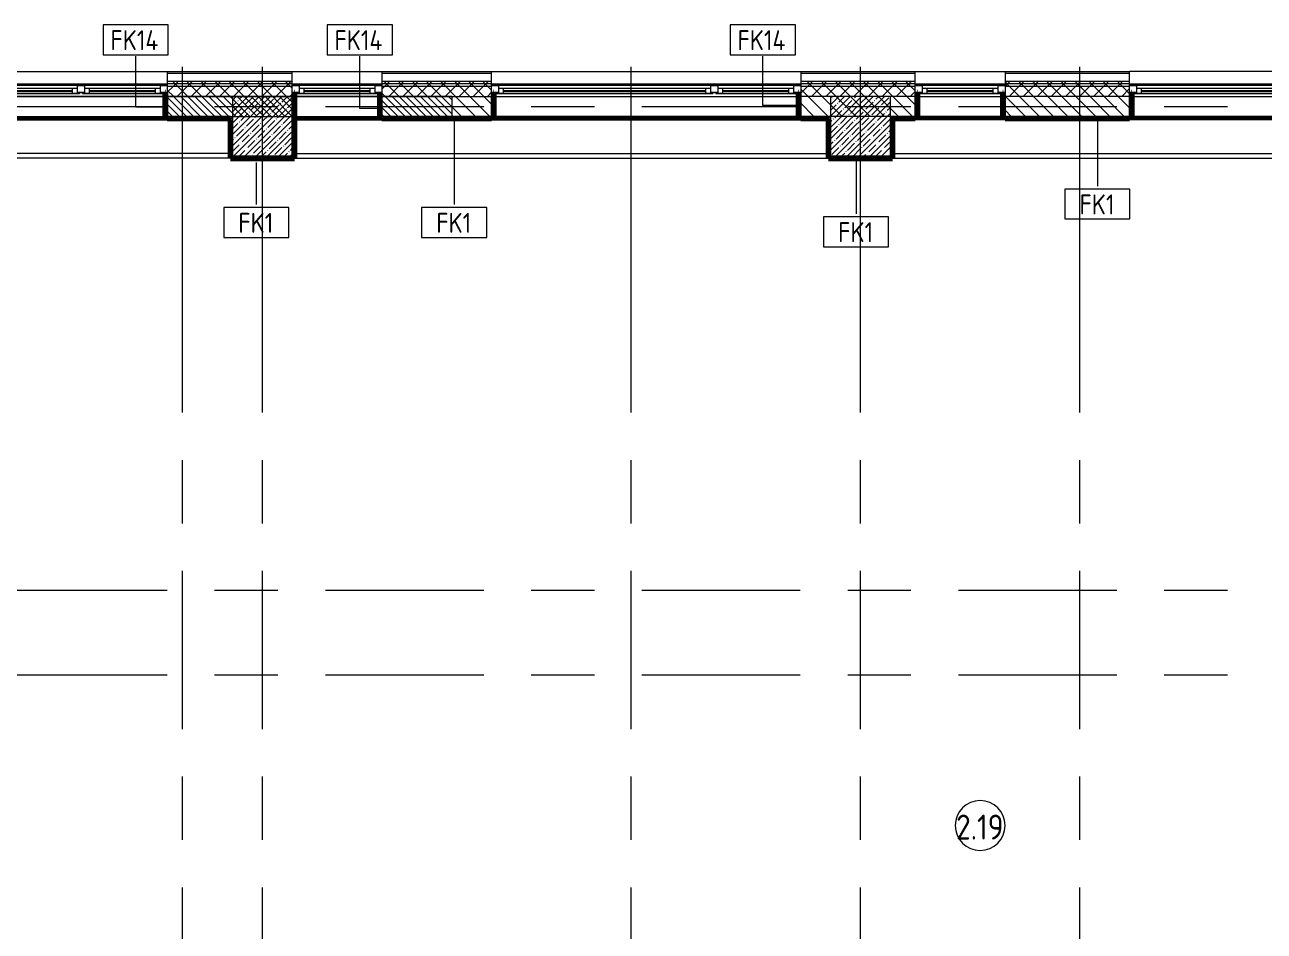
# Model space of a CAD drawing. Header units: millimetres. Extents: x 35157 to 232994, y -8553 to 29000.
# Drawn here: x 46077 to 58510, y 18729 to 27819 of the extents above; entities that cross this region are included whole.
import ezdxf

# ---------------------------------------------------------------- set-up
doc = ezdxf.new("R2010")
doc.units = ezdxf.units.MM
doc.linetypes.add('Осевая', pattern=[3175, 635, -476.25, 1587.5, -476.25])
for name, color, linetype, lineweight in [('A-AREA-IDEN', 7, 'Continuous', 9), ('A-GLAZ', 7, 'Continuous', 9), ('A-GLAZ-1', 7, 'Continuous', 13), ('A-WALL', 7, 'Continuous', 9), ('A-WALL-IDEN', 7, 'Continuous', 9), ('I-WALL', 7, 'Continuous', 9), ('S-COLS', 7, 'Continuous', 9), ('Оси', 7, 'Continuous', 9), ('Оси-2', 7, 'Осевая', 9)]:
    doc.layers.add(name, color=color, linetype=linetype, lineweight=lineweight)
for name, color, linetype, lineweight, true_color in [('A-WALL-1', 7, 'Continuous', 9, 0xc0c0c0), ('A-WALL-4', 7, 'Continuous', 9, 0xff80c0), ('I-WALL-10', 7, 'Continuous', 53, 0xff80c0), ('I-WALL-19', 7, 'Continuous', 80, 0xffd2ff), ('I-WALL-5', 7, 'Continuous', 9, 0xc0c0c0), ('I-WALL-9', 7, 'Continuous', 80, 0xff80c0), ('S-WALL-ANLY', 7, 'Continuous', 13, 0x008040), ('S-WALL-ANLY-1', 7, 'Continuous', 5, 0x008040)]:
    doc.layers.add(name, color=color, linetype=linetype, lineweight=lineweight, true_color=true_color)
doc.styles.add('GOST Common', font='GOST_Common.ttf', dxfattribs={"width": 0.9, "height": 200})
doc.styles.add('GOST Common_1', font='GOST_Common.ttf', dxfattribs={"width": 0.9, "height": 250})
pattern_1 = [(45, (0, 0), (-57.02463, 57.02463), []), (45, (57.025, 0), (-57.02463, 57.02463), [100.806, -20.161, 3.353, -16.808])]
pattern_2 = [(45, (0, 0), (-70.71068, 70.71068), []), (135, (0, 0), (-70.71068, -70.71068), [])]
pattern_3 = [(0, (0, 0), (121.92, 30.48), [10.058, -81.382, 10.058, -81.382, -487.68]), (0, (0, 0), (121.92, 30.48), [-182.88, 10.058, -172.822, 10.058, -81.382, -213.36]), (0, (0, 0), (121.92, 30.48), [-457.2, 10.058, -50.902, 10.058, -142.342]), (120, (45.72, 15.24), (-87.356454, 90.345817), [10.058, -81.382, 10.058, -81.382, -487.68]), (120, (45.72, 15.24), (-87.356454, 90.345817), [-182.88, 10.058, -172.822, 10.058, -81.382, -213.36]), (120, (45.72, 15.24), (-87.356454, 90.345817), [-457.2, 10.058, -50.902, 10.058, -142.342]), (240, (60.96, 76.2), (-34.563546, -120.825817), [10.058, -81.382, 10.058, -81.382, -487.68]), (240, (60.96, 76.2), (-34.563546, -120.825817), [-182.88, 10.058, -172.822, 10.058, -81.382, -213.36]), (240, (60.96, 76.2), (-34.563546, -120.825817), [-457.2, 10.058, -50.902, 10.058, -142.342])]

# ---------------------------------------------------------------- blocks, each defined once
blk = doc.blocks.new('120_Окно_СКБ_2Ст - 120_Окно_СКБ_2Ст 2700х2500 _мал створка справа_ 2-23206922-План отделки стен 2 этажа в осях 12-23')
at = {"layer": 'A-GLAZ'}
for p, q in [((1350, -5), (-1350, -5)), ((-1330, -75), (-1300, -75)), ((-1230, -55), (400, -55)), ((400, -65), (-1230, -65)), ((470, -75), (500, -75)), ((570, -55), (1230, -55)), ((1230, -65), (570, -65)), ((1300, -75), (1330, -75))]:
    blk.add_line(p, q, dxfattribs=at)
at = {"layer": 'A-GLAZ-1'}
for p, q in [((-1350, -75), (-1350, -5)), ((-1350, -5), (-1280, -5)), ((-1280, -75), (-1350, -75)), ((-1280, -75), (-1300, -75)), ((-1300, -75), (-1300, -85)), ((-1300, -85), (470, -85)), ((470, -85), (-1300, -85)), ((-1280, -5), (-1280, -75)), ((450, -35), (-1280, -35)), ((-1280, -35), (-1280, -75)), ((-1230, -85), (-1230, -35)), ((400, -85), (400, -35)), ((450, -75), (450, -5)), ((450, -5), (520, -5)), ((450, -75), (450, -35)), ((520, -75), (450, -75)), ((470, -75), (450, -75)), ((470, -85), (470, -75)), ((520, -75), (500, -75)), ((500, -75), (500, -85)), ((500, -85), (1300, -85)), ((1300, -85), (500, -85)), ((520, -5), (520, -75)), ((1280, -35), (520, -35)), ((520, -35), (520, -75)), ((570, -85), (570, -35)), ((1230, -85), (1230, -35)), ((1280, -75), (1280, -5)), ((1280, -5), (1350, -5)), ((1280, -75), (1280, -35)), ((1350, -75), (1280, -75)), ((1300, -75), (1280, -75)), ((1300, -85), (1300, -75)), ((1350, -5), (1350, -75))]:
    blk.add_line(p, q, dxfattribs=at)
blk = doc.blocks.new('120_Окно_СКБ_2Ст - 120_Окно_СКБ_2Ст 3100х2500 _мал_створка слева_ 2-19089248-План отделки стен 2 этажа в осях 12-23')
at = {"layer": 'A-GLAZ'}
for p, q in [((1550, -5), (-1550, -5)), ((-1530, -75), (-1500, -75)), ((-1430, -55), (600, -55)), ((600, -65), (-1430, -65)), ((670, -75), (700, -75)), ((770, -55), (1430, -55)), ((1430, -65), (770, -65)), ((1500, -75), (1530, -75))]:
    blk.add_line(p, q, dxfattribs=at)
at = {"layer": 'A-GLAZ-1'}
for p, q in [((-1550, -75), (-1550, -5)), ((-1550, -5), (-1480, -5)), ((-1480, -75), (-1550, -75)), ((-1480, -75), (-1500, -75)), ((-1500, -75), (-1500, -85)), ((-1500, -85), (670, -85)), ((670, -85), (-1500, -85)), ((-1480, -5), (-1480, -75)), ((650, -35), (-1480, -35)), ((-1480, -35), (-1480, -75)), ((-1430, -85), (-1430, -35)), ((600, -85), (600, -35)), ((650, -75), (650, -5)), ((650, -5), (720, -5)), ((650, -75), (650, -35)), ((720, -75), (650, -75)), ((670, -75), (650, -75)), ((670, -85), (670, -75)), ((720, -75), (700, -75)), ((700, -75), (700, -85)), ((700, -85), (1500, -85)), ((1500, -85), (700, -85)), ((720, -5), (720, -75)), ((1480, -35), (720, -35)), ((720, -35), (720, -75)), ((770, -85), (770, -35)), ((1430, -85), (1430, -35)), ((1480, -75), (1480, -5)), ((1480, -5), (1550, -5)), ((1480, -75), (1480, -35)), ((1550, -75), (1480, -75)), ((1500, -75), (1480, -75)), ((1500, -85), (1500, -75)), ((1550, -5), (1550, -75))]:
    blk.add_line(p, q, dxfattribs=at)
blk = doc.blocks.new('120_Окно_СКБ_1Ст - 120_Окно_СКБ_1Ст 900х2500_h_-19906774-План отделки стен 2 этажа в осях 12-23')
at = {"layer": 'A-GLAZ'}
for p, q in [((450, -5), (-450, -5)), ((-430, -75), (-400, -75)), ((-330, -55), (330, -55)), ((330, -65), (-330, -65)), ((400, -75), (430, -75))]:
    blk.add_line(p, q, dxfattribs=at)
at = {"layer": 'A-GLAZ-1'}
for p, q in [((-450, -75), (-450, -5)), ((-450, -5), (-380, -5)), ((-380, -75), (-450, -75)), ((-380, -75), (-400, -75)), ((-400, -75), (-400, -85)), ((-400, -85), (400, -85)), ((400, -85), (-400, -85)), ((-380, -5), (-380, -75)), ((380, -35), (-380, -35)), ((-380, -35), (-380, -75)), ((-330, -85), (-330, -35)), ((330, -85), (330, -35)), ((380, -75), (380, -5)), ((380, -5), (450, -5)), ((380, -75), (380, -35)), ((450, -75), (380, -75)), ((400, -75), (380, -75)), ((400, -85), (400, -75)), ((450, -5), (450, -75))]:
    blk.add_line(p, q, dxfattribs=at)
blk = doc.blocks.new('М_стена_0001 - Типоразмер_без рамки-25382661-План отделки стен 2 этажа в осях 12-23')
at = {"layer": 'A-WALL-IDEN'}
for p, q in [((3.26, 1.52), (-3.27, 1.52)), ((-3.27, 1.52), (-3.27, -1.48)), ((3.26, -1.48), (3.26, 1.52)), ((-3.27, -1.48), (3.26, -1.48))]:
    blk.add_line(p, q, dxfattribs=at)
blk = doc.blocks.new('Марка_Помещения - Номер-25198446-План отделки стен 2 этажа в осях 12-23')
at = {"layer": 'A-AREA-IDEN'}
for start, end in [(360, 180), (180, 360)]:
    blk.add_arc((0, 0), 2.5, start, end, dxfattribs=at)

msp = doc.modelspace()

# ---------------------------------------------------------------- hatches: boundary and pattern name
at = {"layer": 'A-WALL'}
h = msp.add_hatch(dxfattribs=at)
h.set_pattern_fill('FP_16', color=256, style=0, pattern_type=2)
h.set_pattern_definition(pattern_2)
h.paths.add_polyline_path([(85140.7, 27200), (85140.7, 27250), (80350, 27250), (80350, 27200), (84736.5, 27200)])
h.paths.add_polyline_path([(76484.7, 27200), (77850, 27200), (77850, 27250), (76340, 27250), (76340, 27200)])
h.paths.add_polyline_path([(74234.2, 27200), (74240, 27200), (74240, 27250), (68860, 27250), (68860, 27200), (73484, 27200)])
h.paths.add_polyline_path([(64955.2, 27200), (65260, 27200), (65260, 27250), (64180, 27250), (64180, 27200)])
h.paths.add_polyline_path([(61040, 27200), (61040, 27250), (59860, 27250), (59860, 27200), (60755.2, 27200)])
h.paths.add_polyline_path([(66732.5, 27200), (67960, 27200), (67960, 27250), (66160, 27250), (66160, 27200)])
h.paths.add_polyline_path([(55909.9, 27200), (57160, 27200), (57160, 27250), (55909.9, 27250)])
h.paths.add_polyline_path([(49660.3, 27200), (50760.2, 27200), (50760.2, 27250), (49660.3, 27250)])
h.paths.add_polyline_path([(48728.6, 27200), (48760.3, 27200), (48760.3, 27250), (47507, 27250), (47507, 27200)])
h.paths.add_polyline_path([(55009.9, 27200), (55009.9, 27250), (53860.2, 27250), (53860.2, 27200), (54729.9, 27200)])
h.paths.add_polyline_path([(44227.6, 27200), (44407, 27200), (44407, 27250), (42010, 27250), (42010, 27200), (42727.2, 27200)])
h = msp.add_hatch(dxfattribs=at)
h.set_pattern_fill('FP_16', color=256, style=0, pattern_type=2)
h.set_pattern_definition(pattern_2)
h.paths.add_polyline_path([(85140.7, 27100), (85140.7, 27200), (80350, 27200), (80350, 27100), (84736.5, 27100)])
h.paths.add_polyline_path([(77250, 27100), (77850, 27100), (77850, 27200), (76340, 27200), (76340, 27100), (77234.8, 27100)])
h.paths.add_polyline_path([(73484, 27100), (74240, 27100), (74240, 27200), (68860, 27200), (68860, 27100), (72733.8, 27100)])
h.paths.add_polyline_path([(66760, 27100), (67960, 27100), (67960, 27200), (66160, 27200), (66160, 27100), (66732.5, 27100)])
h.paths.add_polyline_path([(64955.2, 27100), (65260, 27100), (65260, 27200), (64180, 27200), (64180, 27100)])
h.paths.add_polyline_path([(53860.2, 27100), (55009.9, 27100), (55009.9, 27200), (53860.2, 27200)])
h.paths.add_polyline_path([(60755.2, 27100), (61040, 27100), (61040, 27200), (59860, 27200), (59860, 27100), (60731.2, 27100)])
h.paths.add_polyline_path([(42060, 27100), (44407, 27100), (44407, 27200), (42060, 27200)])
h.paths.add_polyline_path([(55909.9, 27100), (57160, 27100), (57160, 27200), (55909.9, 27200)])
h.paths.add_polyline_path([(50364.8, 27100), (50760.2, 27100), (50760.2, 27200), (49660.3, 27200), (49660.3, 27100), (50228.9, 27100)])
h.paths.add_polyline_path([(47507, 27100), (48760.3, 27100), (48760.3, 27200), (47507, 27200)])
h = msp.add_hatch(dxfattribs=at)
h.set_pattern_fill('FP_21', color=256, style=0, pattern_type=2)
h.set_pattern_definition([(135, (0, 0), (-35.35534, -35.35534), [])])
h.paths.add_polyline_path([(50228.9, 26900), (50364.8, 26900), (50364.8, 27100), (49660.3, 27100), (49660.3, 26900)])
h.paths.add_polyline_path([(48760.3, 26900), (48760.3, 27100), (47507, 27100), (47507, 26900), (48728.6, 26900)])
h.paths.add_polyline_path([(44407, 26900), (44407, 27100), (42760, 27100), (42760, 26900), (44227.6, 26900)])
at = {"layer": 'I-WALL'}
h = msp.add_hatch(dxfattribs=at)
h.set_pattern_fill('FP_63', color=256, style=0, pattern_type=2)
h.set_pattern_definition(pattern_3)
h.paths.add_polyline_path([(47487, 26900), (47507, 26900), (47507, 27140), (47487, 27140)])
h = msp.add_hatch(dxfattribs=at)
h.set_pattern_fill('FP_63', color=256, style=0, pattern_type=2)
h.set_pattern_definition(pattern_3)
h.paths.add_polyline_path([(48760.3, 26900), (48780.3, 26900), (48780.3, 27140), (48760.3, 27140)])
h = msp.add_hatch(dxfattribs=at)
h.set_pattern_fill('FP_63', color=256, style=0, pattern_type=2)
h.set_pattern_definition(pattern_3)
h.paths.add_polyline_path([(49640.3, 26900), (49660.3, 26900), (49660.3, 27140), (49640.3, 27140)])
h = msp.add_hatch(dxfattribs=at)
h.set_pattern_fill('FP_63', color=256, style=0, pattern_type=2)
h.set_pattern_definition(pattern_3)
h.paths.add_polyline_path([(50760.2, 26900), (50780.2, 26900), (50780.2, 27140), (50760.2, 27140)])
h = msp.add_hatch(dxfattribs=at)
h.set_pattern_fill('FP_63', color=256, style=0, pattern_type=2)
h.set_pattern_definition(pattern_3)
h.paths.add_polyline_path([(53860.2, 26900), (53860.2, 27140), (53840.2, 27140), (53840.2, 26900)])
h = msp.add_hatch(dxfattribs=at)
h.set_pattern_fill('FP_63', color=256, style=0, pattern_type=2)
h.set_pattern_definition(pattern_3)
h.paths.add_polyline_path([(55009.9, 26900), (55029.9, 26900), (55029.9, 27140), (55009.9, 27140)])
h = msp.add_hatch(dxfattribs=at)
h.set_pattern_fill('FP_63', color=256, style=0, pattern_type=2)
h.set_pattern_definition(pattern_3)
h.paths.add_polyline_path([(55889.9, 26900), (55909.9, 26900), (55909.9, 27140), (55889.9, 27140)])
h = msp.add_hatch(dxfattribs=at)
h.set_pattern_fill('FP_63', color=256, style=0, pattern_type=2)
h.set_pattern_definition(pattern_3)
h.paths.add_polyline_path([(57160, 26900), (57180, 26900), (57180, 27140), (57160, 27140)])
h = msp.add_hatch(dxfattribs=at)
h.set_pattern_fill('FP_20', color=256, style=0, pattern_type=2)
h.set_pattern_definition([(135, (0, 0), (-70.71068, -70.71068), [])])
h.paths.add_polyline_path([(84100.7, 26900), (84200, 26900), (84200, 27100), (81150, 27100), (81150, 26900), (84080.7, 26900)])
h.paths.add_polyline_path([(77609.9, 26900), (77850, 26900), (77850, 27100), (77250, 27100), (77250, 26900), (77590, 26900)])
h.paths.add_polyline_path([(80350, 26900), (80650, 26900), (80650, 27100), (80350, 27100), (80350, 26951.2)])
h.paths.add_polyline_path([(72358.8, 26900), (73540, 26900), (73540, 27100), (70810, 27100), (70810, 26900), (72171.2, 26900)])
h.paths.add_polyline_path([(69733.2, 26900), (70310, 26900), (70310, 27100), (68860, 27100), (68860, 26900)])
h.paths.add_polyline_path([(76484.7, 26900), (76750, 26900), (76750, 27100), (76340, 27100), (76340, 26900)])
h.paths.add_polyline_path([(74040, 26900), (74240, 26900), (74240, 27100), (74040, 27100), (74040, 26951.2)])
h.paths.add_polyline_path([(66780, 26900), (67960, 26900), (67960, 27100), (66760, 27100), (66760, 26900)])
h.paths.add_polyline_path([(65260, 26900), (65260, 27100), (64160, 27100), (64160, 26900), (65232.2, 26900)])
h.paths.add_polyline_path([(61060, 26900), (61060, 27100), (59860, 27100), (59860, 26900), (60781, 26900)])
h.paths.add_polyline_path([(57160, 26900), (57160, 27100), (55909.9, 27100), (55909.9, 26900), (56230.2, 26900)])
h.paths.add_polyline_path([(55009.9, 26900), (55009.9, 27100), (53860.2, 27100), (53860.2, 26900), (54781, 26900)])
h.paths.add_polyline_path([(50760.2, 26900), (50760.2, 27100), (50364.8, 27100), (50364.8, 26900)])
h = msp.add_hatch(dxfattribs=at)
h.set_pattern_fill('FP_63', color=256, style=0, pattern_type=2)
h.set_pattern_definition(pattern_3)
h.paths.add_polyline_path([(47507, 26880), (48160, 26880), (48160, 26900), (47507, 26900)])
h.paths.add_polyline_path([(42781, 26880), (44407, 26880), (44407, 26900), (42780, 26900), (42780, 26880)])
h = msp.add_hatch(dxfattribs=at)
h.set_pattern_fill('FP_63', color=256, style=0, pattern_type=2)
h.set_pattern_definition(pattern_3)
h.paths.add_polyline_path([(48140, 26500), (48160, 26500), (48160, 26880), (48140, 26880)])
h = msp.add_hatch(dxfattribs=at)
h.set_pattern_fill('FP_63', color=256, style=0, pattern_type=2)
h.set_pattern_definition(pattern_3)
h.paths.add_polyline_path([(48780, 26490), (48780, 26870), (48760, 26870), (48760, 26490)])
h = msp.add_hatch(dxfattribs=at)
h.set_pattern_fill('FP_63', color=256, style=0, pattern_type=2)
h.set_pattern_definition(pattern_3)
h.paths.add_polyline_path([(48760.3, 26485), (48780.3, 26485), (48780.3, 26880), (48760.3, 26880)])
h = msp.add_hatch(dxfattribs=at)
h.set_pattern_fill('FP_63', color=256, style=0, pattern_type=2)
h.set_pattern_definition(pattern_3)
h.paths.add_polyline_path([(54140, 26880), (54140, 26900), (53860.2, 26900), (53860.2, 26880)])
h.paths.add_polyline_path([(50228.9, 26880), (50760.2, 26880), (50760.2, 26900), (49660.3, 26900), (49660.3, 26880)])
h = msp.add_hatch(dxfattribs=at)
h.set_pattern_fill('FP_63', color=256, style=0, pattern_type=2)
h.set_pattern_definition(pattern_3)
h.paths.add_polyline_path([(54140, 26500), (54160, 26500), (54160, 26900), (54140, 26900), (54140, 26879)])
h = msp.add_hatch(dxfattribs=at)
h.set_pattern_fill('FP_63', color=256, style=0, pattern_type=2)
h.set_pattern_definition(pattern_3)
h.paths.add_polyline_path([(56230.2, 26880), (60140, 26880), (60140, 26900), (54760, 26900), (54760, 26880), (55480, 26880)])
h = msp.add_hatch(dxfattribs=at)
h.set_pattern_fill('FP_63', color=256, style=0, pattern_type=2)
h.set_pattern_definition(pattern_3)
h.paths.add_polyline_path([(54760, 26500), (54780, 26500), (54780, 26880), (54760, 26880)])
h = msp.add_hatch(dxfattribs=at)
h.set_pattern_fill('FP_63', color=256, style=0, pattern_type=2)
h.set_pattern_definition(pattern_3)
h.paths.add_polyline_path([(48760, 26480), (48760, 26500), (48140, 26500), (48140, 26480), (48728.6, 26480)])
h = msp.add_hatch(dxfattribs=at)
h.set_pattern_fill('FP_63', color=256, style=0, pattern_type=2)
h.set_pattern_definition(pattern_3)
h.paths.add_polyline_path([(54760, 26479), (54781, 26480), (54780, 26500), (54140, 26500), (54140, 26480), (54754, 26479)])
at = {"layer": 'S-COLS'}
h = msp.add_hatch(dxfattribs=at)
h.set_pattern_fill('FP_18', color=256, style=0, pattern_type=2)
h.set_pattern_definition(pattern_1)
h.paths.add_polyline_path([(48728.6, 26500), (48760, 26500), (48760, 27100), (48160, 27100), (48160, 26500)])
h = msp.add_hatch(dxfattribs=at)
h.set_pattern_fill('FP_18', color=256, style=0, pattern_type=2)
h.set_pattern_definition(pattern_1)
h.paths.add_polyline_path([(54729.9, 26500), (54760, 26500), (54760, 27100), (54160, 27100), (54160, 26500)])

# ---------------------------------------------------------------- linework, layer by layer
at = {"layer": 'A-WALL'}
for p, q in [((48760.3, 27330), (47507, 27330)), ((48760.3, 27250), (47507, 27250)), ((50760.2, 27330), (49660.3, 27330)), ((50760.2, 27250), (49660.3, 27250)), ((55009.9, 27330), (53860.2, 27330)), ((55009.9, 27250), (53860.2, 27250)), ((57160, 27330), (55909.9, 27330)), ((57160, 27250), (55909.9, 27250)), ((48760.3, 27200), (47507, 27200)), ((50760.2, 27200), (49660.3, 27200)), ((55009.9, 27200), (53860.2, 27200)), ((57160, 27200), (55909.9, 27200)), ((48760.3, 27100), (47507, 27100)), ((47507, 27100), (48760.3, 27100)), ((50364.8, 27100), (49660.3, 27100)), ((49660.3, 27100), (50760.2, 27100)), ((50364.8, 26900), (50364.8, 27100)), ((55009.9, 27100), (53860.2, 27100)), ((57160, 27100), (55909.9, 27100)), ((54160, 26900), (53860.2, 26900)), ((54780, 26500), (54780, 26880)), ((54780, 26500), (54781, 26500)), ((54140, 26480), (54754, 26480)), ((54754, 26480), (54754, 26479))]:
    msp.add_line(p, q, dxfattribs=at)
at = {"layer": 'A-WALL-1'}
for p, q in [((41910, 27350), (57160, 27350)), ((47507, 27350), (47507, 27140)), ((48760.3, 27140), (48760.3, 27350)), ((49660.3, 27350), (49660.3, 27140)), ((50760.2, 27140), (50760.2, 27350)), ((53860.2, 27350), (53860.2, 27140)), ((55009.9, 27140), (55009.9, 27350)), ((55909.9, 27350), (55909.9, 27140)), ((57160, 27140), (57160, 27350)), ((85140.7, 27350), (57160, 27350)), ((47487, 27100), (44427, 27100)), ((49640.3, 27100), (48780.3, 27100)), ((48160, 26900), (48760.3, 26900)), ((49660.3, 26900), (50364.8, 26900))]:
    msp.add_line(p, q, dxfattribs=at)
at = {"layer": 'A-WALL-4'}
msp.add_line((54140, 26879), (54140, 26880), dxfattribs=at)
at = {"layer": 'A-WALL-IDEN'}
for p, q in [((47189.9, 26992.8), (47189.9, 27504.8)), ((49437.5, 26979.5), (49437.5, 27504.8)), ((53480.3, 27010.7), (53480.3, 27504.8)), ((47482.5, 26992.8), (47189.9, 26992.8)), ((49637, 26979.5), (49437.5, 26979.5)), ((53825.7, 27010.7), (53480.3, 27010.7)), ((50384.4, 26859.6), (50384.4, 26016.8)), ((56836.6, 26876.3), (56836.6, 26201.6)), ((48398.5, 26438.2), (48398.5, 26016.8)), ((54415.6, 26479.5), (54415.6, 25923.7))]:
    msp.add_line(p, q, dxfattribs=at)
at = {"layer": 'I-WALL-10'}
for p, q in [((44407, 26880), (47507, 26880)), ((47507, 26879), (44407, 26879)), ((48780.3, 26880), (49660.3, 26880)), ((49660.3, 26879), (48780.3, 26879)), ((50760.2, 26880), (53860.2, 26880)), ((53860.2, 26879), (50760.2, 26879)), ((55909.9, 26879), (55009.9, 26879)), ((59860, 26879), (57160, 26879))]:
    msp.add_line(p, q, dxfattribs=at)
at = {"layer": 'I-WALL-19'}
for p, q in [((47487, 27140), (47486, 27140)), ((47486, 27140), (47486, 26900)), ((47487, 26900), (47487, 27140)), ((48781.3, 27140), (48780.3, 27140)), ((48780.3, 27140), (48780.3, 26900)), ((48781.3, 26900), (48781.3, 27140)), ((49640.3, 27140), (49639.3, 27140)), ((49639.3, 27140), (49639.3, 26900)), ((49640.3, 26900), (49640.3, 27140)), ((50781.2, 27140), (50780.2, 27140)), ((50780.2, 27140), (50780.2, 26900)), ((50781.2, 26900), (50781.2, 27140)), ((53840.2, 27140), (53839.2, 27140)), ((53839.2, 27140), (53839.2, 26900)), ((53840.2, 26900), (53840.2, 27140)), ((55030.9, 27140), (55029.9, 27140)), ((55029.9, 27140), (55029.9, 26900)), ((55030.9, 26900), (55030.9, 27140)), ((55889.9, 27140), (55888.9, 27140)), ((55888.9, 27140), (55888.9, 26900)), ((55889.9, 26900), (55889.9, 27140)), ((57181, 27140), (57180, 27140)), ((57180, 27140), (57180, 26900)), ((57181, 26900), (57181, 27140)), ((47486, 26900), (47487, 26900)), ((48780.3, 26900), (48781.3, 26900)), ((49639.3, 26900), (49640.3, 26900)), ((50780.2, 26900), (50781.2, 26900)), ((53839.2, 26900), (53840.2, 26900)), ((55029.9, 26900), (55030.9, 26900)), ((55888.9, 26900), (55889.9, 26900)), ((57180, 26900), (57181, 26900))]:
    msp.add_line(p, q, dxfattribs=at)
at = {"layer": 'I-WALL-5'}
for p, q in [((47507, 27140), (47487, 27140)), ((47507, 26880), (47507, 27140)), ((48780.3, 27140), (48760.3, 27140)), ((48760.3, 27140), (48760.3, 26485)), ((49660.3, 27140), (49640.3, 27140)), ((49660.3, 26880), (49660.3, 27140)), ((50780.2, 27140), (50760.2, 27140)), ((50760.2, 27140), (50760.2, 26880)), ((53860.2, 27140), (53840.2, 27140)), ((53860.2, 26880), (53860.2, 27140)), ((55029.9, 27140), (55009.9, 27140)), ((55009.9, 27140), (55009.9, 26900)), ((55909.9, 27140), (55889.9, 27140)), ((55909.9, 26900), (55909.9, 27140)), ((57180, 27140), (57160, 27140)), ((57160, 27140), (57160, 26900)), ((44427, 27100), (47487, 27100)), ((48780.3, 27100), (49640.3, 27100)), ((50780.2, 27100), (53840.2, 27100)), ((55029.9, 27100), (55889.9, 27100)), ((57180, 27100), (59840, 27100)), ((42780, 26900), (48160, 26900)), ((47507, 26880), (44407, 26880)), ((48160, 26880), (48140, 26880)), ((48140, 26879), (48140, 26859.5)), ((48160, 26500), (48160, 26900)), ((48760, 26870), (48760, 26500)), ((48780, 26870), (48760, 26870)), ((48760.3, 26900), (48780.3, 26900)), ((54140, 26880), (48760.3, 26880)), ((48780.3, 26900), (48780.3, 26900)), ((48781.3, 26900), (49640.3, 26900)), ((49640.3, 26900), (49660.3, 26900)), ((50760.2, 26900), (49660.3, 26900)), ((50760.2, 26900), (50780.2, 26900)), ((50780.2, 26900), (50780.2, 26900)), ((53840.2, 26900), (50781.2, 26900)), ((53840.2, 26900), (53860.2, 26900)), ((59860, 26900), (54160, 26900)), ((54160, 26500), (54160, 26900)), ((54760, 26900), (54760, 26500)), ((54780, 26880), (59860, 26880)), ((55009.9, 26900), (55029.9, 26900)), ((55029.9, 26900), (55029.9, 26900)), ((55889.9, 26900), (55909.9, 26900)), ((57160, 26900), (57180, 26900)), ((57180, 26900), (57180, 26900)), ((42781, 26530), (48140, 26530)), ((48760, 26500), (48160, 26500)), ((48760, 26490), (48780, 26490)), ((48760, 26480), (48760, 26490)), ((48760.3, 26485), (48780.3, 26485)), ((48781.3, 26529), (54139, 26529)), ((54760, 26500), (54160, 26500)), ((54780, 26529), (60140, 26529)), ((48140, 26480), (42781, 26480)), ((54139, 26479), (48781.3, 26479)), ((60140, 26479), (54781, 26479))]:
    msp.add_line(p, q, dxfattribs=at)
at = {"layer": 'I-WALL-9'}
for p, q in [((48140, 26880), (47507, 26880)), ((47507, 26880), (47507, 26879)), ((47507, 26879), (48140, 26879)), ((48139, 26859.5), (48139, 26479)), ((48140, 26859.5), (48139, 26859.5)), ((48140, 26879), (48140, 26880)), ((48140, 26480), (48140, 26859.5)), ((48781, 26870), (48780, 26870)), ((48780, 26870), (48780, 26480)), ((48781.3, 26900), (48780.3, 26900)), ((48780.3, 26900), (48780.3, 26480)), ((48781, 26480), (48781, 26870)), ((48781.3, 26479), (48781.3, 26900)), ((50760.2, 26880), (49660.3, 26880)), ((49660.3, 26880), (49660.3, 26879)), ((49660.3, 26879), (50760.2, 26879)), ((50760.2, 26879), (50760.2, 26880)), ((54140, 26880), (53860.2, 26880)), ((53860.2, 26880), (53860.2, 26879)), ((53860.2, 26879), (54139, 26879)), ((54139, 26879), (54139, 26479)), ((54140, 26480), (54140, 26879)), ((54780, 26900), (54780, 26880)), ((54781, 26880), (54781, 26900)), ((55009.9, 26880), (54781, 26880)), ((54781, 26479), (54781, 26879)), ((54781, 26879), (55009.9, 26879)), ((55009.9, 26879), (55009.9, 26880)), ((57160, 26880), (55909.9, 26880)), ((55909.9, 26880), (55909.9, 26879)), ((55909.9, 26879), (57160, 26879)), ((56980.5, 26879), (56980.5, 26880)), ((57160, 26879), (57160, 26880)), ((48139, 26479), (48781.3, 26479)), ((48780, 26480), (48140, 26480)), ((54139, 26479), (54781, 26479))]:
    msp.add_line(p, q, dxfattribs=at)
at = {"layer": 'S-COLS'}
for p, q in [((48760, 27100), (48160, 27100)), ((48160, 27100), (48160, 26500)), ((48760, 26500), (48760, 27100)), ((54760, 27100), (54160, 27100)), ((54160, 27100), (54160, 26500)), ((54760, 26500), (54760, 27100)), ((48160, 26500), (48760, 26500)), ((54160, 26500), (54760, 26500))]:
    msp.add_line(p, q, dxfattribs=at)
at = {"layer": 'S-WALL-ANLY'}
for p, q in [((44407, 27225), (47507, 27225)), ((48760.3, 27225), (49660.3, 27225)), ((50760.2, 27225), (53860.2, 27225)), ((55009.9, 27225), (55909.9, 27225)), ((57160, 27225), (59860, 27225))]:
    msp.add_line(p, q, dxfattribs=at)
at = {"layer": 'S-WALL-ANLY-1'}
for p, q in [((48760.3, 27225), (47507, 27225)), ((50760.2, 27225), (49660.3, 27225)), ((55009.9, 27225), (53860.2, 27225)), ((57160, 27225), (55909.9, 27225))]:
    msp.add_line(p, q, dxfattribs=at)
at = {"layer": 'Оси'}
for p, q in [((47660, 24898.1), (47660, 27398.1)), ((48460, 24898.1), (48460, 27398.1)), ((52160, 24898.1), (52160, 27398.1)), ((54460, 24898.1), (54460, 27398.1)), ((56660, 24898.1), (56660, 27398.1))]:
    msp.add_line(p, q, dxfattribs=at)
at = {"layer": 'Оси-2'}
for p, q in [((38456.8, 27000), (82200, 27000)), ((47660, 593.7), (47660, 24898.1)), ((48460, 593.7), (48460, 24898.1)), ((52160, 593.7), (52160, 24898.1)), ((54460, 593.7), (54460, 24898.1)), ((56660, 593.7), (56660, 24898.1)), ((38456.8, 22150), (82200, 22150)), ((38456.8, 21300), (82200, 21300))]:
    msp.add_line(p, q, dxfattribs=at)

# ---------------------------------------------------------------- block references
at = {"layer": 'A-AREA-IDEN', "xscale": 99.99999999999993, "yscale": 99.99999999999993, "zscale": 99.99999999999993}
msp.add_blockref('Марка_Помещения - Номер-25198446-План отделки стен 2 этажа в осях 12-23', (55661.3, 19789.1), dxfattribs=at)
at = {"layer": 'A-GLAZ'}
for name, p in [('120_Окно_СКБ_2Ст - 120_Окно_СКБ_2Ст 3100х2500 _мал_створка слева_ 2-19089248-План отделки стен 2 этажа в осях 12-23', (45957, 27215)), ('120_Окно_СКБ_1Ст - 120_Окно_СКБ_1Ст 900х2500_h_-19906774-План отделки стен 2 этажа в осях 12-23', (49210.3, 27215)), ('120_Окно_СКБ_2Ст - 120_Окно_СКБ_2Ст 3100х2500 _мал_створка слева_ 2-19089248-План отделки стен 2 этажа в осях 12-23', (52310.2, 27215)), ('120_Окно_СКБ_1Ст - 120_Окно_СКБ_1Ст 900х2500_h_-19906774-План отделки стен 2 этажа в осях 12-23', (55459.9, 27215)), ('120_Окно_СКБ_2Ст - 120_Окно_СКБ_2Ст 2700х2500 _мал створка справа_ 2-23206922-План отделки стен 2 этажа в осях 12-23', (58510, 27215))]:
    msp.add_blockref(name, p, dxfattribs=at)
at = {"layer": 'A-WALL-IDEN', "xscale": 99.99999999999993, "yscale": 99.99999999999993, "zscale": 99.99999999999993}
for p in [(47190.7, 27666.3), (49438.3, 27666.3), (53481.1, 27666.3), (56837.4, 26019.1), (48399.3, 25834.3), (50385.1, 25834.3), (54416.4, 25741.2)]:
    msp.add_blockref('М_стена_0001 - Типоразмер_без рамки-25382661-План отделки стен 2 этажа в осях 12-23', p, dxfattribs=at)

# ---------------------------------------------------------------- texts
at = {"layer": 'A-AREA-IDEN', "insert": (55419.4, 19897.7), "char_height": 250, "width": 606.076, "attachment_point": 1, "style": 'GOST Common_1'}
msp.add_mtext('2.19', dxfattribs=at)
at = {"layer": 'A-WALL-IDEN', "char_height": 200, "attachment_point": 1, "style": 'GOST Common'}
for s, insert, width in [('FK14', (46936.2, 27764.4), 627.721), ('FK14', (49183.8, 27764.4), 627.721), ('FK14', (53226.6, 27764.4), 627.721), ('FK1', (56657.2, 26117.2), 447.342), ('FK1', (48219.1, 25932.4), 447.342), ('FK1', (50204.9, 25932.4), 447.342), ('FK1', (54236.1, 25839.2), 447.342)]:
    msp.add_mtext(s, dxfattribs=dict(at, insert=insert, width=width))

doc.saveas('drawing.dxf')
